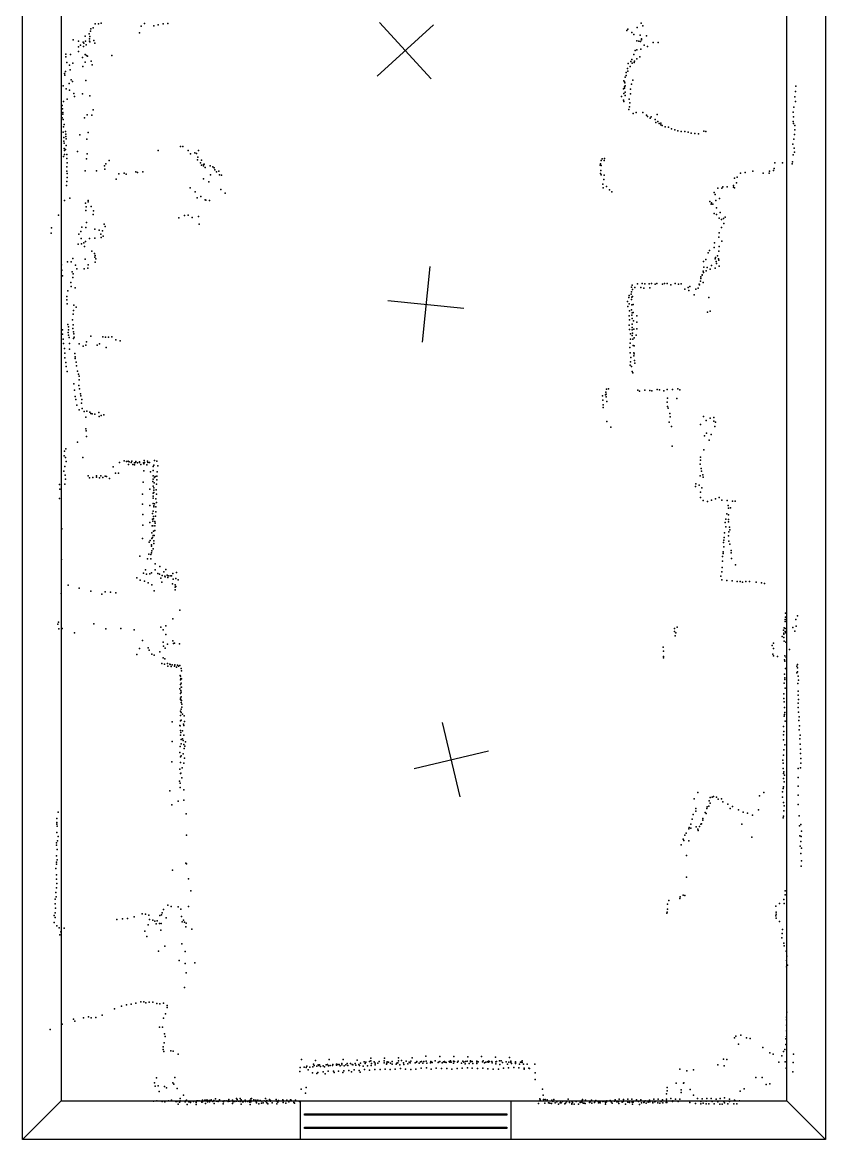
# Model space of a CAD drawing. Header units: millimetres. Extents: x 60 to 10018, y -17912 to 6797.
# Drawn here: x 78 to 4291, y -17912 to -12049 of the extents above; entities that cross this region are included whole.
import ezdxf

# ---------------------------------------------------------------- set-up
doc = ezdxf.new("R2010")
doc.units = ezdxf.units.MM
for name, color, linetype in [('P', 9, 'Continuous'), ('PANOS', 10, 'Continuous'), ('ROOMS', 1, 'Continuous'), ('WALLS', 3, 'Continuous'), ('WINDOWS', 6, 'Continuous')]:
    doc.layers.add(name, color=color, linetype=linetype)

# ---------------------------------------------------------------- blocks, each defined once
blk = doc.blocks.new('1-Standard_42')
for points in [[(-590, 42.9766), (589.999, 42.9766), (589.999, 32.9766), (-590, 32.9766), (-590, 42.9766)], [(-590.014, -44.0958), (589.985, -44.0958), (589.985, -54.0958), (-590.014, -54.0958), (-590.014, -44.0958)]]:
    blk.add_lwpolyline(points)

msp = doc.modelspace()

# ---------------------------------------------------------------- linework, layer by layer
at = {"layer": 'P'}
for p in [(461, -12057), (478, -12057), (491, -12054), (702, -12070), (719, -12055), (768, -12067), (790, -12062), (816, -12058), (842, -12055), (3302, -12076), (3324, -12054), (3333, -12067), (407, -12122), (429, -12110), (433, -12124), (436, -12096), (437, -12083), (449, -12078), (692, -12104), (3249, -12093), (3253, -12086), (3274, -12102), (3285, -12114), (3319, -12117), (3351, -12121), (344, -12141), (373, -12149), (373, -12178), (384, -12170), (397, -12154), (399, -12177), (401, -12158), (409, -12148), (413, -12168), (431, -12136), (431, -12149), (432, -12152), (454, -12144), (459, -12158), (3300, -12147), (3311, -12148), (3320, -12150), (3321, -12191), (3326, -12136), (3326, -12142), (3340, -12170), (3356, -12177), (3387, -12155), (3412, -12156), (306, -12230), (307, -12217), (330, -12219), (373, -12202), (394, -12234), (407, -12218), (414, -12223), (420, -12227), (548, -12223), (3274, -12245), (3285, -12218), (3292, -12198), (3300, -12194), (3300, -12241), (3317, -12230), (305, -12307), (311, -12261), (325, -12274), (329, -12299), (343, -12264), (395, -12281), (407, -12258), (439, -12254), (444, -12272), (3252, -12292), (3254, -12305), (3255, -12266), (3265, -12281), (3269, -12255), (3276, -12264), (3286, -12260), (3289, -12254), (300, -12318), (302, -12326), (334, -12351), (342, -12359), (412, -12355), (3233, -12356), (3236, -12362), (3238, -12367), (3240, -12337), (3244, -12312), (3245, -12328), (3279, -12353), (292, -12382), (308, -12398), (324, -12370), (326, -12406), (349, -12422), (393, -12424), (3231, -12399), (3232, -12423), (3236, -12388), (3236, -12394), (3239, -12383), (3239, -12415), (3268, -12400), (3268, -12424), (3273, -12373), (4132, -12413), (4135, -12385), (288, -12486), (295, -12465), (313, -12453), (352, -12438), (432, -12435), (3220, -12439), (3230, -12458), (3233, -12465), (3239, -12433), (3261, -12453), (3264, -12471), (4130, -12441), (4133, -12464), (289, -12503), (290, -12531), (291, -12522), (419, -12534), (442, -12537), (449, -12508), (3259, -12507), (3263, -12493), (3282, -12527), (3297, -12522), (3333, -12522), (3352, -12537), (3356, -12543), (3407, -12533), (4120, -12520), (4122, -12545), (4124, -12494), (287, -12551), (292, -12559), (294, -12597), (298, -12586), (405, -12550), (3370, -12553), (3376, -12546), (3397, -12559), (3400, -12575), (3410, -12569), (3417, -12581), (3426, -12578), (3426, -12587), (3433, -12590), (3449, -12598), (3467, -12600), (4121, -12570), (4122, -12581), (4129, -12590), (292, -12626), (296, -12654), (304, -12623), (306, -12636), (307, -12648), (309, -12660), (380, -12640), (423, -12627), (3482, -12608), (3500, -12613), (3516, -12618), (3533, -12623), (3552, -12622), (3570, -12626), (3586, -12631), (3604, -12633), (3624, -12634), (3652, -12621), (3663, -12623), (4127, -12638), (4129, -12614), (296, -12673), (298, -12683), (298, -12712), (304, -12716), (309, -12696), (417, -12663), (790, -12721), (908, -12700), (920, -12701), (948, -12721), (1002, -12721), (4118, -12689), (4124, -12663), (4125, -12709), (295, -12753), (299, -12722), (300, -12742), (311, -12742), (312, -12764), (367, -12727), (414, -12766), (418, -12740), (534, -12775), (961, -12739), (983, -12734), (991, -12737), (996, -12771), (998, -12756), (1017, -12773), (3113, -12775), (3119, -12765), (3129, -12774), (3131, -12763), (4121, -12745), (4127, -12730), (311, -12807), (311, -12830), (313, -12787), (407, -12828), (467, -12828), (510, -12803), (511, -12820), (517, -12791), (673, -12833), (683, -12837), (711, -12833), (1013, -12787), (1018, -12799), (1028, -12803), (1029, -12795), (1032, -12794), (1037, -12811), (1064, -12803), (1078, -12808), (1084, -12812), (1088, -12823), (1096, -12834), (1109, -12831), (3109, -12798), (3110, -12791), (3112, -12827), (3114, -12801), (3869, -12838), (3909, -12831), (3996, -12830), (4018, -12826), (4021, -12817), (4024, -12786), (4064, -12787), (4115, -12792), (4117, -12781), (311, -12884), (314, -12842), (314, -12863), (571, -12873), (585, -12844), (613, -12841), (623, -12846), (1028, -12870), (1056, -12887), (1065, -12850), (1113, -12850), (1122, -12851), (3110, -12842), (3114, -12849), (3128, -12874), (3129, -12851), (3812, -12867), (3824, -12892), (3826, -12862), (3844, -12840), (3963, -12840), (3994, -12840), (310, -12905), (959, -12918), (985, -12938), (1120, -12926), (1142, -12946), (3122, -12898), (3125, -12917), (3142, -12911), (3157, -12928), (3169, -12938), (3706, -12942), (3711, -12953), (3725, -12920), (3747, -12920), (3752, -12912), (3775, -12912), (3807, -12905), (3808, -12915), (3812, -12917), (299, -12984), (327, -12972), (410, -12998), (423, -12984), (423, -12991), (995, -12971), (1015, -12964), (1037, -12980), (1041, -12983), (1059, -12985), (3683, -12990), (3690, -13003), (3692, -12997), (3700, -13004), (3715, -12985), (3734, -12974), (268, -13061), (411, -13037), (413, -13018), (439, -13016), (449, -13058), (451, -13039), (928, -13063), (948, -13061), (1002, -13068), (3707, -13053), (3718, -13023), (3718, -13057), (3738, -13048), (3764, -13072), (232, -13128), (390, -13124), (412, -13125), (415, -13099), (507, -13109), (513, -13120), (899, -13075), (969, -13074), (1005, -13109), (3733, -13077), (3744, -13083), (3745, -13125), (3756, -13078), (3757, -13104), (229, -13156), (374, -13160), (385, -13146), (386, -13184), (430, -13184), (458, -13181), (459, -13134), (482, -13140), (490, -13161), (491, -13178), (499, -13144), (502, -13172), (3731, -13177), (3732, -13153), (371, -13214), (388, -13211), (400, -13207), (405, -13226), (410, -13199), (3682, -13246), (3706, -13231), (3708, -13207), (3732, -13225), (3747, -13198), (315, -13306), (335, -13306), (343, -13288), (407, -13292), (442, -13250), (456, -13262), (458, -13281), (460, -13272), (461, -13307), (463, -13290), (3651, -13305), (3663, -13294), (3674, -13258), (3712, -13290), (3713, -13284), (3717, -13305), (3723, -13275), (3729, -13290), (3730, -13297), (3731, -13250), (284, -13322), (286, -13349), (339, -13358), (357, -13323), (364, -13343), (403, -13342), (422, -13339), (424, -13321), (3648, -13355), (3650, -13362), (3652, -13334), (3665, -13353), (3669, -13336), (3685, -13344), (3692, -13326), (3712, -13339), (3719, -13314), (3732, -13329), (289, -13380), (332, -13415), (343, -13388), (345, -13369), (3304, -13422), (3328, -13420), (3343, -13422), (3366, -13421), (3378, -13419), (3396, -13423), (3405, -13420), (3435, -13423), (3445, -13419), (3460, -13420), (3502, -13420), (3520, -13423), (3533, -13422), (3627, -13423), (3634, -13408), (3637, -13385), (3637, -13394), (3644, -13375), (3644, -13376), (3649, -13415), (317, -13459), (335, -13435), (356, -13442), (3261, -13482), (3271, -13475), (3272, -13463), (3273, -13439), (3276, -13429), (3278, -13452), (3290, -13441), (3321, -13441), (3337, -13444), (3369, -13442), (3479, -13426), (3552, -13450), (3570, -13441), (3573, -13457), (3579, -13436), (3602, -13480), (3610, -13449), (3623, -13445), (3630, -13426), (312, -13487), (312, -13506), (314, -13526), (349, -13534), (3251, -13514), (3254, -13541), (3259, -13493), (3260, -13526), (3272, -13503), (3274, -13492), (3274, -13532), (3278, -13488), (3281, -13530), (3678, -13493), (345, -13581), (347, -13562), (361, -13543), (3261, -13590), (3263, -13563), (3273, -13557), (3274, -13586), (3276, -13574), (3282, -13571), (3301, -13590), (3671, -13570), (3685, -13564), (316, -13634), (320, -13647), (341, -13610), (343, -13656), (345, -13637), (3261, -13638), (3262, -13611), (3276, -13604), (3277, -13633), (3277, -13650), (3284, -13616), (3285, -13659), (3301, -13623), (3301, -13657), (289, -13663), (289, -13686), (292, -13712), (319, -13677), (320, -13662), (321, -13691), (324, -13703), (346, -13674), (347, -13708), (349, -13683), (350, -13702), (437, -13696), (500, -13699), (514, -13701), (531, -13701), (548, -13700), (568, -13715), (3263, -13661), (3268, -13684), (3268, -13711), (3277, -13663), (3277, -13693), (3278, -13680), (3279, -13711), (3287, -13704), (3298, -13691), (294, -13734), (299, -13761), (325, -13734), (326, -13765), (377, -13736), (397, -13748), (412, -13743), (415, -13725), (470, -13743), (483, -13736), (518, -13755), (592, -13720), (3264, -13755), (3266, -13733), (3281, -13745), (3287, -13746), (302, -13786), (302, -13809), (306, -13834), (354, -13787), (356, -13805), (356, -13813), (360, -13832), (3265, -13784), (3267, -13830), (3269, -13808), (3285, -13784), (3285, -13800), (3287, -13788), (3289, -13823), (308, -13856), (313, -13882), (363, -13851), (368, -13879), (3266, -13848), (3272, -13855), (3277, -13881), (3279, -13888), (3290, -13837), (349, -13946), (372, -13896), (376, -13906), (376, -13925), (351, -13979), (374, -13954), (378, -13972), (384, -13999), (385, -14009), (3121, -14009), (3137, -14003), (3139, -13990), (3140, -14000), (3142, -13974), (3152, -13972), (3306, -13980), (3315, -13985), (3343, -13980), (3368, -13981), (3379, -13982), (3408, -13976), (3420, -13977), (3443, -13982), (3459, -13976), (3488, -13975), (3515, -13973), (3526, -13977), (355, -14012), (359, -14028), (364, -14058), (389, -14048), (390, -14028), (3122, -14032), (3124, -14057), (3140, -14014), (3143, -14039), (3459, -14043), (3461, -14065), (3462, -14022), (3510, -14023), (376, -14083), (392, -14076), (402, -14092), (412, -14121), (416, -14089), (432, -14094), (437, -14102), (444, -14104), (459, -14106), (479, -14097), (482, -14118), (491, -14113), (506, -14108), (3125, -14071), (3465, -14074), (3474, -14102), (3475, -14119), (3651, -14117), (3686, -14126), (3704, -14123), (412, -14182), (3144, -14143), (3164, -14173), (3470, -14147), (3482, -14170), (3634, -14160), (3664, -14138), (3704, -14142), (3709, -14170), (3714, -14147), (413, -14192), (415, -14223), (3655, -14219), (3666, -14205), (3680, -14242), (3690, -14212), (300, -14300), (306, -14288), (368, -14252), (3486, -14273), (3652, -14293), (297, -14324), (304, -14333), (308, -14353), (395, -14332), (587, -14358), (612, -14350), (624, -14354), (633, -14351), (639, -14356), (649, -14359), (653, -14351), (667, -14361), (671, -14358), (674, -14354), (682, -14361), (692, -14355), (692, -14358), (713, -14361), (717, -14348), (719, -14359), (735, -14352), (737, -14358), (746, -14358), (772, -14349), (784, -14351), (3635, -14330), (3635, -14346), (296, -14404), (301, -14380), (554, -14382), (567, -14414), (582, -14414), (635, -14369), (657, -14370), (667, -14371), (699, -14370), (715, -14366), (715, -14403), (732, -14371), (751, -14408), (765, -14379), (765, -14401), (768, -14373), (786, -14408), (789, -14377), (3633, -14367), (3638, -14391), (3639, -14405), (274, -14475), (301, -14473), (303, -14425), (305, -14446), (424, -14429), (430, -14440), (448, -14438), (467, -14435), (468, -14429), (483, -14439), (490, -14429), (501, -14437), (512, -14430), (520, -14433), (536, -14443), (712, -14462), (763, -14458), (764, -14429), (765, -14447), (769, -14466), (772, -14437), (775, -14433), (781, -14472), (783, -14430), (783, -14450), (3610, -14470), (3628, -14477), (3633, -14428), (3646, -14423), (3649, -14436), (275, -14499), (709, -14525), (747, -14499), (764, -14536), (765, -14483), (765, -14519), (767, -14492), (767, -14504), (767, -14517), (780, -14503), (782, -14525), (3609, -14484), (3634, -14515), (3642, -14492), (274, -14548), (709, -14578), (747, -14584), (764, -14546), (764, -14574), (768, -14587), (768, -14591), (772, -14576), (778, -14549), (779, -14592), (782, -14568), (3634, -14543), (3649, -14558), (3671, -14563), (3693, -14556), (3713, -14549), (3733, -14543), (3747, -14557), (3775, -14559), (3780, -14585), (3792, -14597), (3802, -14561), (3816, -14562), (710, -14632), (761, -14627), (765, -14614), (766, -14643), (766, -14655), (776, -14641), (778, -14617), (3772, -14629), (3782, -14599), (3782, -14634), (286, -14707), (711, -14688), (747, -14673), (759, -14692), (761, -14657), (763, -14666), (763, -14691), (773, -14668), (773, -14691), (775, -14678), (3764, -14673), (3767, -14697), (3768, -14657), (3781, -14658), (3782, -14670), (3786, -14698), (3788, -14712), (708, -14757), (748, -14768), (757, -14727), (758, -14757), (761, -14752), (764, -14742), (766, -14719), (768, -14770), (770, -14741), (773, -14715), (3757, -14766), (3759, -14753), (3760, -14727), (3782, -14744), (3784, -14722), (3784, -14772), (744, -14777), (756, -14790), (756, -14798), (758, -14823), (765, -14811), (767, -14783), (3754, -14827), (3756, -14778), (3757, -14802), (3788, -14788), (3795, -14820), (284, -14867), (695, -14851), (735, -14865), (742, -14840), (752, -14842), (752, -14865), (755, -14833), (3750, -14852), (3750, -14876), (3754, -14837), (3795, -14833), (3797, -14863), (714, -14940), (724, -14922), (730, -14944), (747, -14943), (755, -14937), (774, -14891), (775, -14922), (788, -14942), (798, -14945), (800, -14904), (820, -14932), (830, -14920), (868, -14941), (886, -14936), (3746, -14932), (3748, -14910), (3818, -14895), (318, -15003), (678, -14964), (696, -14976), (719, -14981), (738, -14990), (758, -15000), (805, -14965), (810, -14986), (812, -14951), (826, -14956), (828, -14958), (837, -14950), (841, -14962), (843, -14953), (853, -14953), (861, -14953), (866, -14995), (869, -14971), (879, -15001), (883, -14968), (895, -14974), (3742, -14956), (3747, -14975), (3772, -14978), (3801, -14980), (3826, -14984), (3842, -14984), (3855, -14986), (3873, -14984), (3892, -14984), (3927, -14986), (3955, -14991), (3970, -14993), (282, -15047), (376, -15019), (438, -15034), (495, -15050), (512, -15037), (541, -15039), (569, -15043), (770, -15033), (879, -15013), (880, -15027), (884, -15009), (867, -15179), (904, -15134), (4079, -15183), (4081, -15150), (4081, -15171), (4134, -15182), (4144, -15164), (265, -15207), (268, -15196), (269, -15232), (287, -15230), (453, -15205), (517, -15231), (594, -15229), (665, -15237), (805, -15222), (816, -15237), (831, -15215), (3499, -15229), (3512, -15222), (4069, -15239), (4073, -15227), (4078, -15229), (4079, -15193), (4119, -15224), (4136, -15217), (351, -15253), (709, -15293), (830, -15261), (868, -15294), (3499, -15246), (3501, -15268), (3505, -15252), (4062, -15272), (4072, -15254), (4072, -15260), (4072, -15277), (4074, -15296), (4078, -15245), (4082, -15253), (4130, -15243), (692, -15334), (739, -15331), (744, -15344), (799, -15352), (817, -15301), (819, -15322), (828, -15333), (839, -15312), (871, -15308), (877, -15307), (902, -15311), (3438, -15327), (3441, -15349), (4010, -15319), (4018, -15307), (4018, -15335), (4082, -15302), (4102, -15340), (679, -15367), (758, -15365), (769, -15370), (810, -15414), (817, -15384), (823, -15417), (826, -15389), (839, -15414), (852, -15417), (3440, -15383), (3441, -15376), (4014, -15365), (4017, -15374), (4038, -15376), (4075, -15394), (4077, -15374), (4077, -15402), (4084, -15381), (841, -15428), (854, -15419), (859, -15429), (864, -15421), (877, -15427), (878, -15421), (886, -15432), (892, -15422), (897, -15427), (905, -15424), (906, -15476), (911, -15439), (913, -15452), (4075, -15470), (4080, -15440), (4139, -15427), (4139, -15463), (4144, -15418), (4144, -15437), (4144, -15458), (907, -15480), (908, -15500), (908, -15523), (910, -15493), (911, -15516), (913, -15494), (4074, -15516), (4076, -15488), (4077, -15497), (4145, -15519), (4146, -15480), (4148, -15501), (904, -15546), (907, -15571), (909, -15555), (911, -15588), (912, -15537), (912, -15563), (913, -15538), (4072, -15572), (4079, -15543), (4146, -15559), (4147, -15580), (908, -15595), (908, -15602), (909, -15604), (912, -15618), (913, -15607), (914, -15627), (915, -15642), (4072, -15597), (4074, -15614), (4075, -15645), (4146, -15621), (4147, -15645), (4148, -15602), (907, -15664), (908, -15686), (911, -15671), (912, -15653), (918, -15679), (927, -15688), (4074, -15689), (4075, -15681), (4077, -15671), (4149, -15668), (4152, -15693), (864, -15720), (904, -15738), (906, -15740), (908, -15714), (908, -15765), (911, -15711), (919, -15766), (924, -15731), (925, -15738), (929, -15717), (4069, -15744), (4078, -15716), (4150, -15713), (4152, -15761), (4154, -15741), (864, -15823), (908, -15789), (910, -15776), (911, -15813), (919, -15809), (921, -15817), (925, -15789), (934, -15825), (4070, -15788), (4070, -15814), (4072, -15770), (4155, -15809), (4157, -15789), (904, -15880), (906, -15849), (911, -15835), (925, -15839), (927, -15860), (930, -15847), (4072, -15866), (4077, -15841), (4157, -15836), (4159, -15863), (4159, -15885), (863, -15930), (908, -15903), (908, -15932), (911, -15898), (921, -15888), (925, -15937), (928, -15910), (4067, -15920), (4068, -15937), (4069, -15894), (4160, -15937), (4161, -15912), (905, -15968), (908, -15991), (909, -15989), (917, -15960), (4068, -15964), (4069, -15991), (4071, -15982), (4075, -15999), (4147, -15965), (4159, -15961), (903, -16031), (906, -16042), (914, -16013), (4070, -16017), (4070, -16061), (4074, -16035), (4147, -16011), (4147, -16057), (852, -16081), (906, -16064), (925, -16076), (3620, -16090), (3686, -16116), (3695, -16114), (3702, -16111), (3719, -16115), (3944, -16107), (3967, -16091), (4064, -16114), (4065, -16087), (4068, -16070), (4147, -16104), (863, -16155), (896, -16136), (925, -16130), (3601, -16124), (3610, -16174), (3667, -16175), (3670, -16166), (3678, -16162), (3680, -16134), (3686, -16146), (3727, -16126), (3745, -16124), (3752, -16139), (3778, -16152), (3790, -16175), (3803, -16164), (4069, -16142), (4073, -16160), (4147, -16153), (259, -16226), (266, -16193), (937, -16203), (3590, -16231), (3596, -16206), (3610, -16188), (3647, -16227), (3647, -16235), (3659, -16196), (3664, -16200), (3834, -16181), (3858, -16193), (3881, -16199), (3907, -16209), (3939, -16182), (4068, -16223), (4069, -16214), (4071, -16187), (4152, -16212), (260, -16247), (260, -16257), (261, -16267), (3573, -16281), (3576, -16274), (3584, -16257), (3584, -16278), (3611, -16271), (3621, -16283), (3623, -16290), (3630, -16269), (3636, -16256), (3640, -16254), (3851, -16257), (4154, -16266), (4160, -16258), (4165, -16294), (257, -16355), (260, -16301), (262, -16343), (266, -16321), (939, -16314), (3544, -16335), (3547, -16342), (3552, -16315), (3559, -16303), (3573, -16343), (3904, -16324), (4156, -16318), (4160, -16348), (4162, -16321), (258, -16366), (261, -16389), (3534, -16365), (4157, -16372), (4161, -16411), (4164, -16383), (257, -16422), (257, -16455), (257, -16467), (261, -16443), (936, -16461), (940, -16464), (3562, -16421), (4165, -16448), (254, -16489), (258, -16522), (866, -16498), (4162, -16477), (257, -16545), (257, -16590), (260, -16567), (949, -16544), (3561, -16534), (254, -16615), (255, -16638), (962, -16607), (3526, -16646), (3528, -16638), (3543, -16629), (3553, -16630), (4078, -16607), (4079, -16628), (251, -16650), (251, -16674), (252, -16697), (819, -16705), (841, -16681), (859, -16688), (896, -16691), (910, -16702), (949, -16688), (3462, -16676), (3462, -16702), (3469, -16657), (4030, -16686), (4048, -16672), (4071, -16651), (4074, -16673), (245, -16735), (250, -16721), (251, -16746), (573, -16756), (603, -16753), (629, -16751), (665, -16743), (706, -16726), (725, -16728), (742, -16734), (746, -16757), (762, -16760), (773, -16766), (786, -16763), (800, -16736), (808, -16732), (811, -16721), (833, -16747), (913, -16740), (924, -16760), (3458, -16724), (3460, -16718), (4029, -16738), (4031, -16718), (4032, -16728), (4032, -16749), (246, -16773), (259, -16790), (271, -16800), (281, -16822), (298, -16802), (720, -16818), (738, -16785), (780, -16780), (797, -16778), (805, -16812), (807, -16778), (916, -16769), (928, -16770), (935, -16795), (938, -16775), (967, -16808), (4048, -16767), (4065, -16809), (275, -16837), (732, -16846), (4061, -16852), (4063, -16830), (4072, -16881), (792, -16922), (826, -16896), (915, -16884), (932, -16924), (4074, -16894), (4084, -16923), (901, -16971), (933, -16988), (983, -16984), (4086, -16972), (4088, -16949), (4091, -16997), (937, -17037), (4086, -17005), (929, -17113), (561, -17226), (598, -17212), (625, -17204), (649, -17200), (673, -17196), (699, -17189), (716, -17188), (726, -17193), (744, -17191), (762, -17190), (784, -17198), (799, -17199), (819, -17195), (837, -17207), (837, -17218), (347, -17279), (354, -17290), (399, -17273), (426, -17267), (439, -17272), (463, -17270), (497, -17259), (819, -17274), (829, -17251), (4085, -17269), (4085, -17283), (4087, -17242), (224, -17333), (287, -17306), (798, -17321), (814, -17321), (4085, -17311), (4086, -17340), (822, -17404), (824, -17356), (827, -17371), (3812, -17377), (3820, -17368), (3846, -17363), (3876, -17378), (3895, -17381), (4082, -17382), (4086, -17371), (816, -17425), (816, -17439), (821, -17450), (857, -17445), (870, -17447), (895, -17464), (3833, -17411), (3962, -17429), (3998, -17457), (4016, -17463), (4070, -17449), (4077, -17439), (4082, -17412), (4123, -17463), (1543, -17492), (1570, -17526), (1605, -17516), (1609, -17523), (1616, -17496), (1622, -17526), (1630, -17520), (1633, -17522), (1637, -17520), (1642, -17528), (1656, -17525), (1671, -17520), (1678, -17518), (1684, -17524), (1688, -17492), (1692, -17523), (1705, -17523), (1706, -17518), (1707, -17517), (1725, -17515), (1725, -17521), (1733, -17518), (1740, -17518), (1745, -17525), (1753, -17520), (1754, -17512), (1761, -17491), (1766, -17525), (1774, -17519), (1781, -17513), (1785, -17523), (1799, -17513), (1808, -17518), (1812, -17520), (1824, -17513), (1827, -17521), (1834, -17494), (1842, -17517), (1847, -17523), (1851, -17511), (1866, -17527), (1871, -17503), (1876, -17512), (1879, -17506), (1888, -17524), (1898, -17502), (1906, -17485), (1906, -17499), (1908, -17522), (1909, -17512), (1923, -17504), (1928, -17519), (1929, -17511), (1942, -17510), (1949, -17502), (1975, -17498), (1976, -17509), (1978, -17485), (1988, -17515), (1989, -17510), (1991, -17504), (1998, -17506), (2009, -17510), (2017, -17502), (2018, -17516), (2038, -17516), (2043, -17510), (2048, -17508), (2051, -17483), (2051, -17498), (2058, -17519), (2067, -17496), (2077, -17509), (2078, -17518), (2091, -17500), (2099, -17514), (2107, -17506), (2112, -17508), (2115, -17500), (2123, -17482), (2139, -17508), (2146, -17505), (2147, -17501), (2159, -17510), (2166, -17504), (2172, -17502), (2179, -17511), (2183, -17501), (2195, -17474), (2196, -17500), (2199, -17510), (2219, -17508), (2220, -17501), (2225, -17505), (2227, -17507), (2244, -17498), (2259, -17507), (2260, -17505), (2268, -17476), (2268, -17501), (2279, -17509), (2286, -17503), (2292, -17501), (2294, -17505), (2300, -17507), (2316, -17501), (2320, -17505), (2323, -17498), (2327, -17506), (2339, -17500), (2340, -17511), (2341, -17475), (2344, -17502), (2361, -17506), (2364, -17500), (2381, -17510), (2388, -17500), (2394, -17505), (2401, -17514), (2403, -17501), (2411, -17500), (2414, -17477), (2422, -17513), (2428, -17499), (2428, -17503), (2437, -17502), (2441, -17513), (2461, -17503), (2461, -17512), (2462, -17500), (2468, -17503), (2487, -17475), (2492, -17504), (2494, -17499), (2502, -17508), (2509, -17505), (2517, -17504), (2522, -17500), (2522, -17506), (2528, -17502), (2541, -17501), (2542, -17508), (2560, -17479), (2561, -17503), (2562, -17514), (2565, -17502), (2581, -17499), (2583, -17518), (2589, -17499), (2596, -17507), (2615, -17503), (2623, -17515), (2629, -17506), (2633, -17481), (2640, -17500), (2640, -17506), (2644, -17513), (2664, -17504), (2664, -17507), (2664, -17512), (2685, -17515), (2690, -17505), (2696, -17505), (2699, -17507), (2700, -17498), (2706, -17515), (2726, -17515), (2766, -17515), (3726, -17519), (3755, -17489), (3758, -17524), (3772, -17491), (4046, -17506), (4061, -17472), (4079, -17504), (4120, -17507), (878, -17585), (1533, -17554), (1535, -17534), (1557, -17531), (1566, -17534), (1577, -17545), (1586, -17531), (1600, -17561), (1601, -17530), (1622, -17564), (1628, -17559), (1655, -17555), (1662, -17529), (1667, -17566), (1682, -17553), (1710, -17552), (1714, -17559), (1737, -17553), (1759, -17559), (1764, -17550), (1791, -17549), (1805, -17555), (1819, -17546), (1845, -17548), (1849, -17557), (1872, -17543), (1899, -17547), (1926, -17543), (1954, -17543), (1981, -17542), (2008, -17544), (2034, -17541), (2062, -17538), (2088, -17542), (2115, -17543), (2142, -17542), (2169, -17537), (2197, -17535), (2223, -17542), (2249, -17537), (2277, -17539), (2304, -17539), (2331, -17541), (2358, -17538), (2385, -17536), (2412, -17535), (2438, -17537), (2466, -17539), (2493, -17537), (2520, -17540), (2547, -17542), (2575, -17541), (2601, -17537), (2628, -17535), (2655, -17534), (2682, -17535), (2709, -17537), (2710, -17542), (2734, -17536), (2738, -17538), (2768, -17561), (3527, -17542), (3563, -17550), (3598, -17546), (3924, -17585), (3958, -17585), (4084, -17536), (4118, -17555), (772, -17614), (774, -17631), (782, -17588), (790, -17630), (823, -17632), (834, -17639), (868, -17613), (873, -17620), (890, -17643), (1566, -17638), (2767, -17596), (3459, -17638), (3507, -17615), (3546, -17615), (3548, -17613), (3863, -17645), (3979, -17623), (3999, -17619), (796, -17659), (906, -17696), (923, -17678), (1069, -17702), (1092, -17698), (1113, -17702), (1113, -17703), (1161, -17701), (1201, -17695), (1204, -17701), (1221, -17696), (1225, -17703), (1276, -17698), (1280, -17696), (1292, -17703), (1353, -17695), (1375, -17701), (1409, -17701), (1445, -17703), (1484, -17703), (1540, -17646), (1563, -17667), (2792, -17698), (2793, -17703), (2806, -17646), (2810, -17679), (2811, -17701), (2820, -17701), (2831, -17702), (2866, -17701), (2940, -17700), (3015, -17701), (3187, -17703), (3208, -17699), (3231, -17701), (3253, -17700), (3275, -17699), (3299, -17703), (3322, -17702), (3389, -17700), (3412, -17699), (3436, -17702), (3456, -17672), (3457, -17699), (3459, -17655), (3479, -17696), (3503, -17699), (3526, -17699), (3534, -17651), (3534, -17665), (3581, -17649), (3597, -17679), (3619, -17695), (3644, -17698), (3667, -17696), (3690, -17695), (3716, -17699), (3738, -17696), (3760, -17692), (3787, -17699), (3843, -17658), (766, -17710), (783, -17708), (812, -17712), (825, -17714), (845, -17708), (860, -17708), (861, -17705), (883, -17711), (888, -17711), (895, -17726), (903, -17715), (905, -17714), (906, -17708), (930, -17710), (933, -17713), (936, -17708), (940, -17705), (942, -17728), (952, -17714), (953, -17710), (961, -17712), (961, -17717), (975, -17711), (989, -17709), (989, -17712), (990, -17716), (990, -17727), (993, -17708), (999, -17708), (1006, -17708), (1019, -17715), (1023, -17704), (1023, -17714), (1035, -17705), (1038, -17722), (1042, -17704), (1046, -17705), (1049, -17714), (1050, -17705), (1059, -17707), (1060, -17713), (1078, -17711), (1083, -17707), (1085, -17722), (1096, -17709), (1101, -17709), (1106, -17711), (1131, -17712), (1132, -17723), (1134, -17713), (1137, -17708), (1148, -17708), (1157, -17708), (1158, -17712), (1163, -17710), (1167, -17709), (1180, -17704), (1180, -17722), (1184, -17713), (1192, -17711), (1202, -17710), (1211, -17710), (1220, -17711), (1226, -17725), (1233, -17713), (1237, -17714), (1247, -17705), (1249, -17711), (1261, -17712), (1269, -17707), (1272, -17715), (1273, -17727), (1277, -17707), (1277, -17713), (1302, -17705), (1304, -17713), (1307, -17719), (1314, -17704), (1319, -17724), (1325, -17706), (1333, -17721), (1335, -17709), (1342, -17718), (1347, -17708), (1355, -17712), (1360, -17706), (1360, -17718), (1366, -17724), (1379, -17707), (1379, -17709), (1389, -17718), (1413, -17723), (1414, -17711), (1418, -17715), (1422, -17706), (1446, -17717), (1448, -17708), (1460, -17720), (1466, -17704), (1475, -17714), (1488, -17705), (1502, -17716), (1506, -17720), (1510, -17705), (1531, -17712), (2785, -17722), (2819, -17721), (2838, -17719), (2840, -17719), (2844, -17720), (2854, -17722), (2855, -17705), (2860, -17712), (2873, -17719), (2881, -17710), (2882, -17713), (2890, -17725), (2898, -17719), (2901, -17717), (2904, -17718), (2911, -17712), (2924, -17723), (2927, -17721), (2932, -17714), (2947, -17717), (2959, -17722), (2959, -17725), (2962, -17711), (2964, -17716), (2972, -17725), (2982, -17712), (2995, -17726), (3003, -17717), (3012, -17708), (3013, -17715), (3020, -17720), (3024, -17721), (3029, -17722), (3031, -17704), (3032, -17704), (3052, -17716), (3056, -17713), (3063, -17705), (3065, -17721), (3078, -17710), (3079, -17716), (3080, -17714), (3085, -17707), (3097, -17709), (3100, -17718), (3102, -17717), (3108, -17712), (3109, -17718), (3122, -17711), (3129, -17710), (3136, -17726), (3137, -17716), (3141, -17713), (3143, -17708), (3161, -17707), (3166, -17710), (3166, -17713), (3171, -17721), (3183, -17710), (3195, -17711), (3195, -17714), (3202, -17713), (3206, -17709), (3207, -17722), (3224, -17715), (3229, -17711), (3242, -17726), (3254, -17715), (3263, -17717), (3277, -17715), (3278, -17726), (3282, -17715), (3309, -17711), (3310, -17711), (3314, -17727), (3325, -17719), (3337, -17717), (3340, -17715), (3345, -17708), (3349, -17720), (3360, -17715), (3367, -17704), (3369, -17714), (3384, -17718), (3385, -17716), (3395, -17714), (3399, -17710), (3411, -17719), (3421, -17721), (3428, -17711), (3437, -17719), (3454, -17716), (3457, -17708), (3458, -17716), (3487, -17711), (3490, -17708), (3517, -17712), (3578, -17717), (3608, -17722), (3636, -17712), (3637, -17724), (3649, -17721), (3664, -17709), (3665, -17723), (3679, -17724), (3695, -17711), (3707, -17724), (3726, -17713), (3736, -17726), (3749, -17725), (3757, -17712), (3760, -17719), (3778, -17723), (3786, -17711), (3809, -17723), (3813, -17705), (3815, -17706), (3825, -17724), (3839, -17708)]:
    msp.add_point(p, dxfattribs=at)
at = {"layer": 'PANOS'}
for points in [[(2234.3, -12062.5), (1939.1, -12332.4)], [(1951.8, -12049.9), (2221.7, -12345.1)], [(2215.2, -13330.4), (2174.2, -13728.3)], [(1995.8, -13508.8), (2393.7, -13549.8)], [(2374.1, -16112.8), (2280.9, -15723.8)], [(2133, -15964.9), (2522, -15871.7)]]:
    msp.add_lwpolyline(points, dxfattribs=at)
at = {"layer": 'ROOMS'}
msp.add_lwpolyline([(4087.8, -11452.3), (2630.6, -11452.3), (2630.6, -11212.3), (2630.6, -11212.3), (1700, -11212.3), (1700, -11212.3), (1700, -11452.3), (281.4, -11452.2), (281.4, -17708.7), (4087.8, -17708.7), (4087.8, -11452.3)], close=True, dxfattribs=at)
at = {"layer": 'WALLS'}
for points in [[(281.4, -11452.2), (281.4, -17708.7), (179.9, -17810.2), (78.4, -17911.7), (78.4, -11272.2), (179.9, -11272.2), (281.4, -11452.2)], [(4087.8, -17708.7), (4087.8, -11452.3), (4189.3, -11272.3), (4290.8, -11413.8), (4290.8, -17911.7), (4189.3, -17810.2), (4087.8, -17708.7)], [(281.4, -17708.7), (4087.8, -17708.7), (4189.3, -17810.2), (4290.8, -17911.7), (78.4, -17911.7), (179.9, -17810.2), (281.4, -17708.7)]]:
    msp.add_lwpolyline(points, dxfattribs=at)
at = {"layer": 'WINDOWS'}
msp.add_lwpolyline([(1536.4, -17708.7), (2640.7, -17708.7), (2640.7, -17911.7), (1536.4, -17911.7), (1536.4, -17708.7)], dxfattribs=at)

# ---------------------------------------------------------------- block references
at = {"layer": 'WINDOWS', "xscale": 0.9, "yscale": 0.8}
msp.add_blockref('1-Standard_42', (2088.5, -17810.2), dxfattribs=at)

doc.saveas('drawing.dxf')
